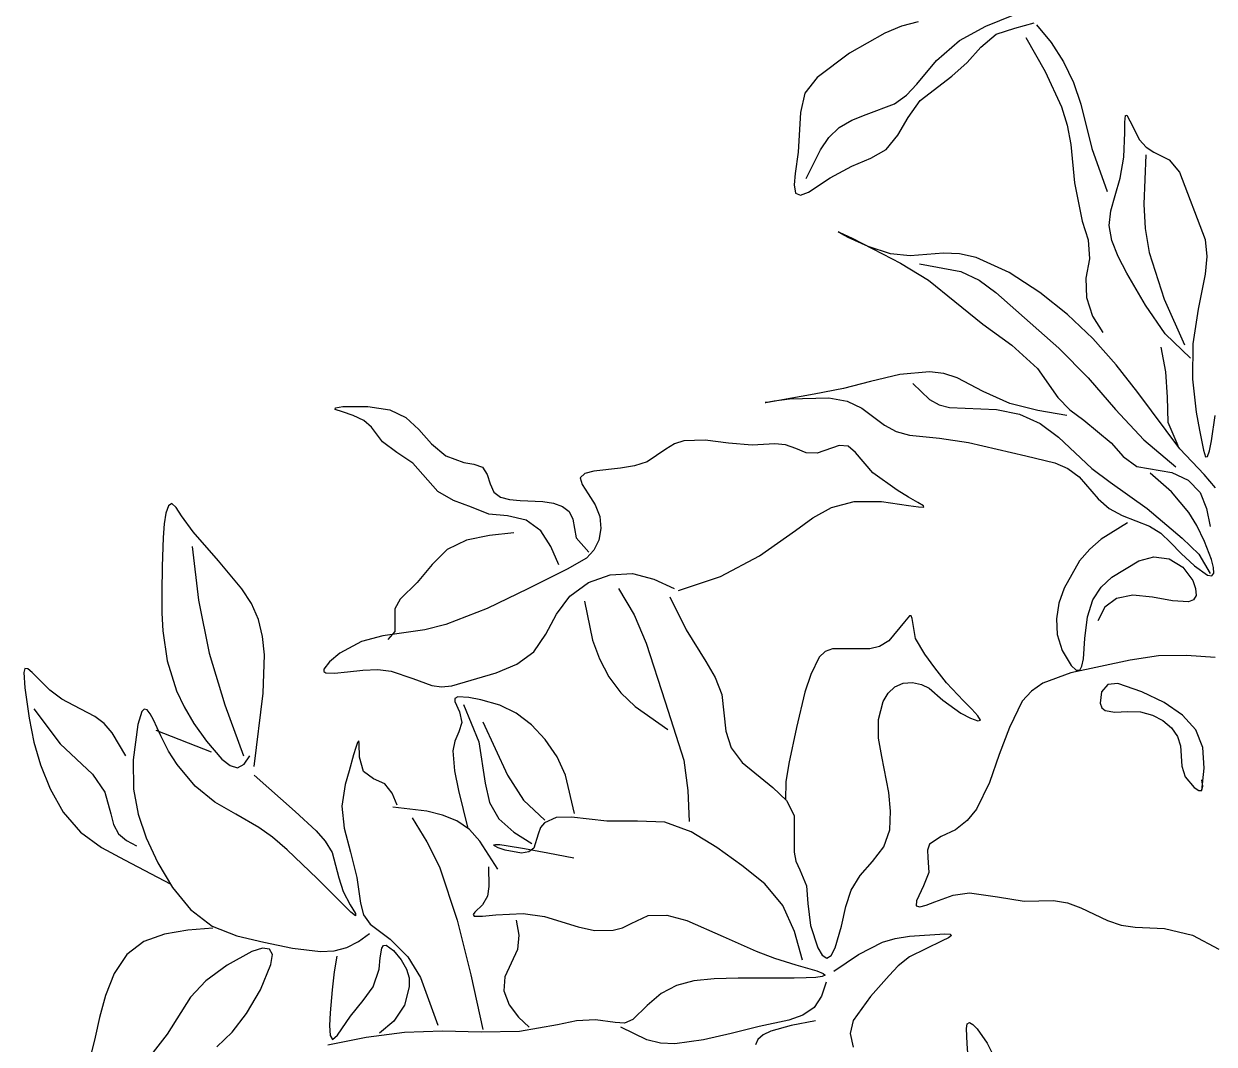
# Model space of a CAD drawing. Header units: millimetres. Extents: x 12377 to 30673, y 89761 to 101952.
# Drawn here: x 26800 to 27005.2, y 96578.6 to 96754.5 of the extents above; entities that cross this region are included whole.
import ezdxf

# ---------------------------------------------------------------- set-up
doc = ezdxf.new("R2010")
doc.units = ezdxf.units.MM

# ---------------------------------------------------------------- blocks, each defined once
blk = doc.blocks.new('A$C2176212A')
at = {"extrusion": (0, 0, -1)}
for p, q in [((154.15, 535.46), (151.28, 534.68)), ((165.79, 534.72), (170.64, 536.63)), ((148.36, 533.48), (142.27, 530.06)), ((151.28, 534.68), (148.36, 533.48)), ((161.24, 532.24), (165.79, 534.72)), ((167.55, 533.32), (170.76, 534.35)), ((170.76, 534.35), (174.12, 535.27)), ((174.55, 534.94), (177.04, 531.89)), ((157.31, 528.79), (161.24, 532.24)), ((164.95, 531.11), (167.55, 533.32)), ((172.71, 532.73), (176.01, 526.91)), ((177.04, 531.89), (179.18, 528.58)), ((142.27, 530.06), (136.75, 525.88)), ((162.55, 528.44), (164.95, 531.11)), ((153.91, 524.72), (157.31, 528.79)), ((159.93, 526.06), (162.55, 528.44)), ((179.18, 528.58), (180.89, 525.01)), ((136.75, 525.88), (134.62, 523.14)), ((154.45, 521.86), (159.93, 526.06)), ((176.01, 526.91), (178.83, 520.8)), ((134.62, 523.14), (133.83, 519.8)), ((152.13, 522.83), (153.91, 524.72)), ((180.89, 525.01), (182.19, 521.27)), ((145.15, 519.45), (150.06, 521.34)), ((150.06, 521.34), (152.13, 522.83)), ((152.4, 518.98), (154.45, 521.86)), ((182.19, 521.27), (184.07, 513.61)), ((133.83, 519.8), (133.46, 512.99)), ((142.7, 518.52), (145.15, 519.45)), ((178.83, 520.8), (179.82, 517.61)), ((189.76, 518.16), (189.86, 519.28)), ((189.86, 519.28), (190.11, 519.37)), ((190.11, 519.37), (190.59, 518.4)), ((138.75, 515.49), (140.53, 517.25)), ((140.53, 517.25), (142.7, 518.52)), ((150.65, 515.89), (152.4, 518.98)), ((179.82, 517.61), (180.44, 514.33)), ((189.75, 516.37), (189.76, 518.16)), ((190.59, 518.4), (192.25, 515.13)), ((137.28, 513.36), (138.75, 515.49)), ((148.62, 513.44), (150.65, 515.89)), ((189.59, 512.13), (189.75, 516.37)), ((192.25, 515.13), (193.43, 513.85)), ((133.46, 512.99), (132.92, 509.33)), ((134.84, 508.45), (137.28, 513.36)), ((145.97, 511.93), (148.62, 513.44)), ((180.44, 514.33), (181.09, 507.67)), ((184.07, 513.61), (186.7, 506.2)), ((193.43, 513.85), (194.77, 512.99)), ((194.77, 512.99), (197.36, 511.65)), ((142.72, 510.58), (145.97, 511.93)), ((188.96, 508.5), (189.59, 512.13)), ((197.36, 511.65), (199.16, 509.53)), ((132.92, 509.33), (132.75, 507.35)), ((138.97, 508.53), (142.72, 510.58)), ((199.16, 509.53), (203.6, 497.95)), ((132.75, 507.35), (132.97, 505.92)), ((135.25, 506.11), (138.97, 508.53)), ((181.09, 507.67), (182.39, 501.09)), ((188.1, 505.5), (188.96, 508.5)), ((132.97, 505.92), (133.84, 505.56)), ((133.84, 505.56), (135.25, 506.11)), ((187.35, 502.88), (188.1, 505.5)), ((187.05, 500.36), (187.35, 502.88)), ((182.39, 501.09), (183.44, 497.85)), ((140.36, 499.25), (140.52, 499.22)), ((140.93, 498.9), (140.36, 499.25)), ((140.52, 499.22), (141.37, 498.81)), ((142.08, 498.29), (140.93, 498.9)), ((141.37, 498.81), (142.73, 498.14)), ((187.5, 497.74), (187.05, 500.36)), ((145.5, 496.72), (142.08, 498.29)), ((142.73, 498.14), (144.41, 497.29)), ((144.41, 497.29), (148, 495.44)), ((149.35, 495.47), (145.5, 496.72)), ((183.44, 497.85), (183.68, 494.6)), ((188.6, 494.97), (187.5, 497.74)), ((203.6, 497.95), (203.88, 495.02)), ((148, 495.44), (151.06, 493.84)), ((152.73, 495.11), (149.35, 495.47)), ((158.48, 495.58), (152.73, 495.11)), ((161.26, 495.47), (158.48, 495.58)), ((164.11, 494.81), (161.26, 495.47)), ((169.81, 492.24), (164.11, 494.81)), ((183.68, 494.6), (183.05, 491.29)), ((190.1, 492.15), (188.6, 494.97)), ((203.88, 495.02), (203.59, 491.97)), ((151.06, 493.84), (155.9, 490.91)), ((154.33, 493.76), (161.48, 492.39)), ((161.48, 492.39), (164.66, 490.92)), ((155.9, 490.91), (160.45, 487.25)), ((164.66, 490.92), (167.5, 488.77)), ((175.12, 488.81), (169.81, 492.24)), ((183.05, 491.29), (183.12, 487.91)), ((193.31, 486.62), (190.1, 492.15)), ((203.59, 491.97), (202.36, 485.9)), ((167.5, 488.77), (178.36, 479.17)), ((179.88, 485.01), (175.12, 488.81)), ((160.45, 487.25), (165.29, 483.32)), ((183.12, 487.91), (184.18, 484.71)), ((196.69, 481.69), (193.31, 486.62)), ((184.21, 480.86), (179.88, 485.01)), ((184.18, 484.71), (185.97, 481.88)), ((202.36, 485.9), (201.46, 479.93)), ((165.29, 483.32), (170.29, 479.73)), ((188.23, 476.35), (184.21, 480.86)), ((201.07, 477.46), (196.69, 481.69)), ((170.29, 479.73), (174.69, 475.67)), ((178.36, 479.17), (183.42, 474.11)), ((195.95, 479.39), (196.78, 475.11)), ((201.46, 479.93), (201.43, 473.86)), ((191.96, 471.55), (188.23, 476.35)), ((150.98, 474.66), (145.93, 473.45)), ((156.08, 475.12), (150.98, 474.66)), ((158.54, 474.84), (156.08, 475.12)), ((160.87, 474.09), (158.54, 474.84)), ((165.32, 471.72), (160.87, 474.09)), ((174.69, 475.67), (178.19, 470.72)), ((183.42, 474.11), (188.14, 468.65)), ((196.78, 475.11), (197.04, 470.76)), ((141.25, 472.27), (136.18, 471.26)), ((145.93, 473.45), (141.25, 472.27)), ((201.43, 473.86), (202.06, 468.19)), ((127.77, 469.81), (127.87, 469.85)), ((128.15, 469.85), (127.77, 469.81)), ((127.87, 469.85), (128.4, 469.97)), ((130.12, 470.17), (128.15, 469.85)), ((128.4, 469.97), (129.3, 470.12)), ((129.3, 470.12), (131.94, 470.48)), ((136.18, 471.26), (130.12, 470.17)), ((131.94, 470.48), (138.75, 470.63)), ((138.75, 470.63), (141.9, 470.04)), ((141.9, 470.04), (144.4, 468.87)), ((169.9, 469.68), (165.32, 471.72)), ((178.19, 470.72), (180.28, 468.59)), ((199.25, 461.85), (191.96, 471.55)), ((197.04, 470.76), (197.14, 466.43)), ((144.4, 468.87), (148.33, 465.95)), ((174.75, 468.43), (169.9, 469.68)), ((179.75, 467.6), (174.75, 468.43)), ((180.28, 468.59), (182.68, 466.77)), ((188.14, 468.65), (193.03, 463.37)), ((202.06, 468.19), (202.6, 465.08)), ((148.33, 465.95), (150.34, 464.83)), ((182.68, 466.77), (187.41, 462.85)), ((197.14, 466.43), (198.9, 462.44)), ((204.67, 463.24), (205.29, 467.59)), ((150.34, 464.83), (152.66, 464.2)), ((152.66, 464.2), (157.78, 463.71)), ((157.78, 463.71), (162.79, 462.92)), ((202.6, 465.08), (203.3, 461.6)), ((162.79, 462.92), (172.68, 460.64)), ((187.41, 462.85), (189.46, 460.5)), ((193.03, 463.37), (198.53, 458.75)), ((203.42, 457.43), (199.25, 461.85)), ((203.3, 461.6), (203.67, 460.47)), ((204.36, 461.52), (204.67, 463.24)), ((172.68, 460.64), (177.68, 459.43)), ((189.46, 460.5), (191.81, 458.82)), ((203.67, 460.47), (204.02, 460.5)), ((204.02, 460.5), (204.36, 461.52)), ((177.68, 459.43), (179.92, 458.44)), ((179.92, 458.44), (181.88, 457.02)), ((191.81, 458.82), (197.83, 457.74)), ((197.8, 454.41), (194.11, 457.65)), ((197.83, 457.74), (200.67, 456.47)), ((181.88, 457.02), (185.17, 453.22)), ((200.67, 456.47), (202.73, 454.33)), ((205.36, 455.11), (203.42, 457.43)), ((200.79, 450.88), (197.8, 454.41)), ((202.73, 454.33), (203.83, 451.54)), ((185.17, 453.22), (187.04, 451.54)), ((187.04, 451.54), (189.28, 450.36)), ((203.83, 451.54), (204.43, 448.44)), ((189.28, 450.36), (194, 448.52)), ((202.14, 448.65), (200.79, 450.88)), ((194, 448.52), (195.95, 447.31)), ((195.95, 447.31), (197.64, 445.72)), ((203.47, 445.87), (202.14, 448.65)), ((197.64, 445.72), (199.46, 443.81)), ((204.67, 442.75), (203.47, 445.87)), ((199.46, 443.81), (201.75, 441.67)), ((201.75, 441.67), (204, 440.09)), ((205.01, 441.4), (204.67, 442.75)), ((205.07, 440.41), (205.01, 441.4)), ((204, 440.09), (204.75, 439.94)), ((204.75, 439.94), (205.07, 440.41)), ((102.51, 437.79), (105.19, 433.21)), ((105.19, 433.21), (107.28, 428.37)), ((107.28, 428.37), (110.52, 418.25)), ((20.32, 416.54), (19.63, 414.34)), ((20.75, 416.99), (20.32, 416.54)), ((21.23, 416.85), (20.75, 416.99)), ((21.76, 416.18), (21.23, 416.85)), ((75.77, 417.75), (78.4, 411.32)), ((110.52, 418.25), (113.74, 408.16)), ((22.34, 415.11), (21.76, 416.18)), ((23.59, 412.37), (22.34, 415.11)), ((19.63, 414.34), (18.87, 408.23)), ((24.96, 409.7), (23.59, 412.37)), ((78.4, 411.32), (79.49, 404.23)), ((26.4, 407.4), (24.96, 409.7)), ((18.87, 408.23), (18.92, 403.15)), ((29.53, 403.7), (26.4, 407.4)), ((113.74, 408.16), (114.45, 402.95)), ((39.68, 405.59), (46.77, 399.35)), ((79.49, 404.23), (80.23, 400.87)), ((18.92, 403.15), (19.69, 398.87)), ((32.92, 400.96), (29.53, 403.7)), ((114.45, 402.95), (114.66, 397.63)), ((36.53, 398.84), (32.92, 400.96)), ((80.23, 400.87), (81.86, 398.05)), ((19.69, 398.87), (21.09, 394.76)), ((40.52, 396.59), (36.53, 398.84)), ((46.77, 399.35), (50.4, 396.01)), ((66.93, 398.22), (69.47, 394.09)), ((81.86, 398.05), (84.46, 395.78)), ((42.85, 394.9), (40.52, 396.59)), ((50.4, 396.01), (51.94, 394.2)), ((21.09, 394.76), (23.08, 390.45)), ((45.39, 392.74), (42.85, 394.9)), ((51.94, 394.2), (53.13, 392.26)), ((69.47, 394.09), (71.62, 389.78)), ((84.46, 395.78), (87.56, 393.8)), ((50.58, 387.79), (45.39, 392.74)), ((53.13, 392.26), (54.27, 387.89)), ((23.08, 390.45), (25.63, 386.22)), ((52.93, 385.43), (50.58, 387.79)), ((54.27, 387.89), (55.01, 385.51)), ((71.62, 389.78), (74.66, 380.57)), ((80.08, 389.78), (80.14, 386.41)), ((25.63, 386.22), (28.75, 382.46)), ((80.14, 386.41), (79.88, 384.76)), ((54.91, 383.43), (52.93, 385.43)), ((55.01, 385.51), (56.24, 383.23)), ((79.88, 384.76), (79.05, 383.24)), ((28.75, 382.46), (32.44, 379.58)), ((56.37, 382), (54.91, 383.43)), ((56.24, 383.23), (57.15, 381.72)), ((57.17, 381.36), (56.37, 382)), ((57.15, 381.72), (57.17, 381.36)), ((77.74, 381.96), (77.44, 381.55)), ((79.05, 383.24), (77.74, 381.96)), ((81.37, 381.51), (86.06, 381.73)), ((86.06, 381.73), (89.75, 381.24)), ((32.44, 379.58), (36.69, 377.87)), ((74.66, 380.57), (77.06, 371.19)), ((77.44, 381.55), (77.61, 381.31)), ((77.61, 381.31), (79.06, 381.27)), ((79.06, 381.27), (81.37, 381.51)), ((84.86, 380.57), (85.31, 378.01)), ((89.75, 381.24), (95.52, 379.44)), ((103.17, 379.26), (104.67, 380.02)), ((104.67, 380.02), (107.58, 381.39)), ((107.58, 381.39), (110.84, 381.43)), ((110.84, 381.43), (114.24, 380.51)), ((114.24, 380.51), (120.5, 377.78)), ((36.69, 377.87), (41.38, 376.8)), ((57.68, 376.9), (59.57, 378.32)), ((85.31, 378.01), (85.08, 375.54)), ((95.52, 379.44), (98.34, 378.81)), ((98.34, 378.81), (101.54, 378.85)), ((101.54, 378.85), (103.17, 379.26)), ((120.5, 377.78), (126.2, 375.23)), ((150.15, 377.46), (152.64, 377.86)), ((152.64, 377.86), (158.7, 378.26)), ((159.34, 377.56), (158.29, 377.05)), ((158.7, 378.26), (159.62, 378.16)), ((159.85, 377.93), (159.34, 377.56)), ((159.62, 378.16), (159.85, 377.93)), ((41.38, 376.8), (46.29, 375.74)), ((46.29, 375.74), (51.15, 375.18)), ((53.46, 375.32), (55.65, 375.87)), ((55.65, 375.87), (57.68, 376.9)), ((85.08, 375.54), (82.92, 370.84)), ((143.82, 374.68), (147.99, 376.83)), ((147.99, 376.83), (150.15, 377.46)), ((158.29, 377.05), (152.64, 374.3)), ((51.15, 375.18), (53.46, 375.32)), ((126.2, 375.23), (129.38, 374.04)), ((129.38, 374.04), (133.07, 372.89)), ((139.59, 371.78), (143.82, 374.68)), ((152.64, 374.3), (150.69, 372.72)), ((133.07, 372.89), (136.67, 371.85)), ((136.67, 371.85), (137.78, 371.42)), ((137.78, 371.42), (138.09, 371.1)), ((150.69, 372.72), (149.14, 371.05)), ((77.06, 371.19), (79.09, 361.74)), ((82.92, 370.84), (82.73, 368.43)), ((112.49, 369.32), (109.85, 367.97)), ((115.48, 370.12), (112.49, 369.32)), ((118.96, 370.5), (115.48, 370.12)), ((123.1, 370.62), (118.96, 370.5)), ((132.74, 370.6), (123.1, 370.62)), ((134.81, 370.64), (132.74, 370.6)), ((136.47, 370.72), (134.81, 370.64)), ((137.61, 370.87), (136.47, 370.72)), ((138.28, 369.88), (137.49, 367.47)), ((138.09, 371.1), (137.61, 370.87)), ((149.14, 371.05), (145.94, 367.43)), ((82.73, 368.43), (83.67, 366.02)), ((109.85, 367.97), (107.41, 365.91)), ((137.49, 367.47), (136.22, 365.52)), ((145.94, 367.43), (142.95, 363.32)), ((83.67, 366.02), (85.26, 363.9)), ((107.41, 365.91), (104.94, 363.48)), ((136.22, 365.52), (134.27, 364.21)), ((85.26, 363.9), (87.07, 362.14)), ((95.22, 363.22), (91.96, 362.58)), ((98.53, 363.44), (95.22, 363.22)), ((101.91, 362.93), (98.53, 363.44)), ((104.94, 363.48), (103.52, 362.86)), ((131.86, 363.36), (126.7, 362.24)), ((134.27, 364.21), (131.86, 363.36)), ((142.95, 363.32), (142.42, 361.06)), ((65.58, 361.23), (59.02, 360.38)), ((72.17, 361.47), (65.58, 361.23)), ((78.82, 361.26), (72.17, 361.47)), ((85.43, 361.39), (78.82, 361.26)), ((91.96, 362.58), (85.43, 361.39)), ((103.52, 362.86), (101.91, 362.93)), ((107.39, 359.98), (102.91, 362.14)), ((121.92, 361.08), (117.15, 359.94)), ((126.7, 362.24), (121.92, 361.08)), ((162.46, 361.92), (162.59, 362.7)), ((162.6, 359.29), (162.46, 361.92)), ((162.59, 362.7), (162.95, 362.95)), ((162.95, 362.95), (163.54, 362.63)), ((163.54, 362.63), (164.31, 361.86)), ((164.31, 361.86), (166.01, 359.39)), ((59.02, 360.38), (52.37, 359.06)), ((109.73, 359.39), (107.39, 359.98)), ((112.18, 359.27), (109.73, 359.39)), ((117.15, 359.94), (112.18, 359.27)), ((142.42, 361.06), (142.9, 358.71)), ((162.81, 356.1), (162.6, 359.29)), ((166.01, 359.39), (167.44, 356.5))]:
    blk.add_line(p, q, dxfattribs=at)
for p, q in [((193.38, 512.55), (193.03, 504.01)), ((193.03, 504.01), (193.27, 499.82)), ((193.27, 499.82), (193.96, 495.69)), ((193.96, 495.69), (196.55, 487.65)), ((196.55, 487.65), (200.01, 479.76)), ((153.22, 473.12), (156.08, 470.34)), ((156.08, 470.34), (157.72, 469.43)), ((53.67, 468.63), (53.71, 468.93)), ((54.91, 468.21), (53.67, 468.63)), ((53.71, 468.93), (54.99, 469.12)), ((56.78, 467.6), (54.91, 468.21)), ((54.99, 469.12), (59.28, 469.14)), ((59.28, 469.14), (63.08, 468.55)), ((63.08, 468.55), (65.85, 467.24)), ((157.72, 469.43), (159.53, 468.96)), ((159.53, 468.96), (167.65, 468.63)), ((167.65, 468.63), (171.58, 467.79)), ((171.58, 467.79), (175.18, 466.19)), ((58.59, 466.72), (56.78, 467.6)), ((59.89, 465.58), (58.59, 466.72)), ((65.85, 467.24), (68.07, 465.17)), ((175.18, 466.19), (178.32, 463.88)), ((61.79, 463.06), (59.89, 465.58)), ((68.07, 465.17), (70.23, 462.71)), ((178.32, 463.88), (181.16, 461.15)), ((64.29, 461.19), (61.79, 463.06)), ((70.23, 462.71), (72.74, 460.66)), ((110.65, 461.77), (107.42, 459.58)), ((112.13, 462.69), (110.65, 461.77)), ((113.77, 463.21), (112.13, 462.69)), ((117.44, 463.33), (113.77, 463.21)), ((121.43, 462.84), (117.44, 463.33)), ((125.5, 462.47), (121.43, 462.84)), ((129.41, 462.69), (125.5, 462.47)), ((131.27, 462.56), (129.41, 462.69)), ((133.06, 461.91), (131.27, 462.56)), ((134.84, 461.18), (133.06, 461.91)), ((140.51, 462.4), (136.72, 461.08)), ((142.06, 462.31), (140.51, 462.4)), ((143.33, 461.19), (142.06, 462.31)), ((67.03, 459.38), (64.29, 461.19)), ((72.74, 460.66), (75.83, 459.49)), ((107.42, 459.58), (105.25, 458.9)), ((136.72, 461.08), (134.84, 461.18)), ((146.32, 457.72), (143.33, 461.19)), ((181.16, 461.15), (184.03, 458.44)), ((71.32, 454.49), (67.03, 459.38)), ((75.83, 459.49), (77.56, 459.2)), ((77.56, 459.2), (79.02, 458.66)), ((79.02, 458.66), (79.87, 457.44)), ((96.66, 457.58), (95.9, 456.85)), ((98.24, 458), (96.66, 457.58)), ((102.81, 458.5), (98.24, 458)), ((105.25, 458.9), (102.81, 458.5)), ((150.49, 454.7), (146.32, 457.72)), ((184.03, 458.44), (187.2, 456.11)), ((79.87, 457.44), (80.36, 455.8)), ((80.36, 455.8), (81.02, 454.38)), ((95.9, 456.85), (96.2, 455.67)), ((96.2, 455.67), (97.24, 454.08)), ((187.2, 456.11), (193.57, 451.55)), ((74.05, 452.94), (71.32, 454.49)), ((81.02, 454.38), (82.16, 453.52)), ((82.16, 453.52), (83.71, 453.11)), ((97.24, 454.08), (98.44, 452.2)), ((152.48, 453.52), (150.49, 454.7)), ((154.08, 452.62), (152.48, 453.52)), ((24.91, 452.04), (24.49, 450.78)), ((25.48, 452.43), (24.91, 452.04)), ((26.25, 451.75), (25.48, 452.43)), ((27.17, 450.32), (26.25, 451.75)), ((77.13, 451.77), (74.05, 452.94)), ((80.12, 450.58), (77.13, 451.77)), ((83.71, 453.11), (85.52, 452.96)), ((85.52, 452.96), (89.44, 452.76)), ((89.44, 452.76), (91.28, 452.47)), ((91.28, 452.47), (92.84, 451.92)), ((92.84, 451.92), (93.99, 451.02)), ((98.44, 452.2), (99.24, 450.16)), ((135.96, 449.94), (139.22, 451.71)), ((139.22, 451.71), (143.08, 452.75)), ((143.08, 452.75), (147.81, 452.76)), ((147.81, 452.76), (152.49, 452.1)), ((152.49, 452.1), (154.19, 451.83)), ((155.04, 452.02), (154.08, 452.62)), ((154.19, 451.83), (155.11, 451.76)), ((155.11, 451.76), (155.04, 452.02)), ((193.57, 451.55), (199.62, 446.44)), ((24.49, 450.78), (24.2, 448.89)), ((29.19, 447.55), (27.17, 450.32)), ((83.36, 450.32), (80.12, 450.58)), ((86.55, 449.52), (83.36, 450.32)), ((89.08, 447.68), (86.55, 449.52)), ((93.99, 451.02), (94.59, 449.7)), ((94.59, 449.7), (95.2, 446.48)), ((99.24, 450.16), (99.44, 448.09)), ((132.97, 447.76), (135.96, 449.94)), ((24.2, 448.89), (24.02, 446.58)), ((33.55, 442.55), (29.19, 447.55)), ((84.46, 447.37), (80.24, 446.92)), ((90.83, 444.98), (89.08, 447.68)), ((99.44, 448.09), (99.09, 446.11)), ((126.8, 443.37), (132.97, 447.76)), ((190.23, 449.11), (185.69, 446.29)), ((24.02, 446.58), (23.84, 441.54)), ((76.31, 446.09), (72.96, 444.51)), ((80.24, 446.92), (76.31, 446.09)), ((95.2, 446.48), (97.35, 444.05)), ((99.09, 446.11), (98.24, 444.36)), ((185.69, 446.29), (183.69, 444.54)), ((199.62, 446.44), (202.47, 443.71)), ((28.99, 445.02), (30.09, 435.74)), ((72.96, 444.51), (70.38, 441.88)), ((92.19, 441.84), (90.83, 444.98)), ((98.24, 444.36), (96.95, 442.97)), ((120.04, 439.83), (126.8, 443.37)), ((183.69, 444.54), (181.94, 442.51)), ((192.14, 442.55), (194.73, 443.2)), ((194.73, 443.2), (197.37, 442.86)), ((202.47, 443.71), (204.43, 440.33)), ((23.84, 441.54), (23.78, 437.13)), ((37.59, 437.73), (33.55, 442.55)), ((70.38, 441.88), (67.79, 438.81)), ((93.63, 441.09), (86.84, 437.69)), ((96.95, 442.97), (93.63, 441.09)), ((181.94, 442.51), (179.27, 437.8)), ((187.51, 439.74), (192.14, 442.55)), ((197.37, 442.86), (199.75, 441.47)), ((199.75, 441.47), (201.48, 439.13)), ((97.33, 438.8), (101.07, 440.15)), ((101.07, 440.15), (104.91, 440.35)), ((104.91, 440.35), (108.57, 439.39)), ((108.57, 439.39), (112.08, 437.79)), ((112.82, 437.42), (120.04, 439.83)), ((185.66, 437.99), (187.51, 439.74)), ((201.48, 439.13), (201.95, 437.75)), ((23.78, 437.13), (23.8, 433.51)), ((39.22, 435.19), (37.59, 437.73)), ((67.79, 438.81), (64.84, 435.91)), ((86.84, 437.69), (79.87, 434.34)), ((94.12, 436.47), (97.33, 438.8)), ((179.27, 437.8), (178.39, 435.22)), ((184.22, 435.79), (185.66, 437.99)), ((201.95, 437.75), (202.01, 436.57)), ((30.09, 435.74), (31.93, 426.63)), ((40.42, 432.45), (39.22, 435.19)), ((64.84, 435.91), (63.96, 434.27)), ((91.78, 433.34), (94.12, 436.47)), ((96.61, 435.58), (98.01, 428.86)), ((111.35, 436.32), (114.12, 430.64)), ((178.39, 435.22), (177.96, 432.55)), ((183.29, 432.86), (184.22, 435.79)), ((188.32, 436.04), (186.29, 434.53)), ((191.15, 436.6), (188.32, 436.04)), ((194.54, 436.29), (191.15, 436.6)), ((197.96, 435.66), (194.54, 436.29)), ((200.69, 435.49), (197.96, 435.66)), ((201.57, 435.82), (200.69, 435.49)), ((202.01, 436.57), (201.57, 435.82)), ((23.8, 433.51), (23.95, 430.47)), ((63.96, 434.27), (63.91, 432.33)), ((79.87, 434.34), (72.71, 431.58)), ((89.96, 429.91), (91.78, 433.34)), ((152.65, 433.05), (151.76, 432.04)), ((152.93, 433.05), (152.65, 433.05)), ((153.09, 432.62), (152.93, 433.05)), ((186.29, 434.53), (185.07, 432.17)), ((41.15, 429.48), (40.42, 432.45)), ((63.91, 432.33), (63.96, 430.38)), ((72.71, 431.58), (69.1, 430.64)), ((151.76, 432.04), (149.07, 428.75)), ((153.69, 429.14), (153.09, 432.62)), ((177.96, 432.55), (178.09, 429.83)), ((182.87, 429.15), (183.29, 432.86)), ((23.95, 430.47), (24.72, 425.31)), ((41.45, 426.31), (41.15, 429.48)), ((61.85, 429.62), (58.18, 428.65)), ((65.48, 430.1), (61.85, 429.62)), ((63.96, 430.38), (62.73, 428.95)), ((69.1, 430.64), (65.48, 430.1)), ((87.89, 426.86), (89.96, 429.91)), ((98.01, 428.86), (99.19, 425.62)), ((114.12, 430.64), (117.55, 425.19)), ((155.3, 426.44), (153.69, 429.14)), ((178.09, 429.83), (178.92, 427.1)), ((182.6, 425.66), (182.87, 429.15)), ((58.18, 428.65), (54.45, 426.61)), ((84.99, 424.71), (87.89, 426.86)), ((138.11, 426.9), (137.08, 425.91)), ((139.37, 427.37), (138.11, 426.9)), ((142.41, 427.37), (139.37, 427.37)), ((145.79, 427.34), (142.41, 427.37)), ((147.47, 427.78), (145.79, 427.34)), ((149.07, 428.75), (147.47, 427.78)), ((178.92, 427.1), (180.51, 424.5)), ((24.72, 425.31), (26.33, 420.14)), ((31.93, 426.63), (34.66, 417.72)), ((41.23, 419.74), (41.45, 426.31)), ((52.7, 425.15), (51.71, 423.88)), ((54.45, 426.61), (52.7, 425.15)), ((81.4, 423.23), (84.99, 424.71)), ((99.19, 425.62), (100.82, 422.56)), ((117.55, 425.19), (119.14, 422.43)), ((137.08, 425.91), (135.62, 422.94)), ((157.01, 424.1), (155.3, 426.44)), ((190.67, 425.44), (180.42, 423.22)), ((182.36, 424.4), (182.6, 425.66)), ((195.53, 426.16), (190.67, 425.44)), ((200.38, 426.2), (195.53, 426.16)), ((205.34, 425.87), (200.38, 426.2)), ((0.2, 423.97), (0, 423.28)), ((0, 423.28), (0.18, 420.62)), ((0.7, 423.93), (0.2, 423.97)), ((1.46, 423.29), (0.7, 423.93)), ((2.4, 422.3), (1.46, 423.29)), ((51.71, 423.88), (51.7, 423.48)), ((51.7, 423.48), (52.03, 423.25)), ((52.03, 423.25), (53.52, 423.17)), ((53.52, 423.17), (55.78, 423.41)), ((55.78, 423.41), (58.42, 423.69)), ((58.42, 423.69), (61.02, 423.78)), ((61.02, 423.78), (63.3, 423.5)), ((63.3, 423.5), (67.04, 422.25)), ((73.74, 420.98), (81.4, 423.23)), ((135.62, 422.94), (134.6, 419.88)), ((158.99, 421.49), (157.01, 424.1)), ((180.42, 423.22), (175.64, 421.42)), ((180.51, 424.5), (181.35, 423.71)), ((181.35, 423.71), (181.97, 423.7)), ((181.97, 423.7), (182.36, 424.4)), ((0.18, 420.62), (0.55, 417.82)), ((4.49, 420.22), (2.4, 422.3)), ((67.04, 422.25), (70.29, 421.04)), ((70.29, 421.04), (71.96, 420.82)), ((71.96, 420.82), (73.74, 420.98)), ((100.82, 422.56), (102.88, 419.79)), ((119.14, 422.43), (120.28, 419.52)), ((148.95, 419.7), (150.09, 420.82)), ((150.09, 420.82), (151.53, 421.46)), ((151.53, 421.46), (153.17, 421.57)), ((153.17, 421.57), (154.73, 421.24)), ((154.73, 421.24), (156.04, 420.56)), ((156.04, 420.56), (158.38, 418.53)), ((161.93, 418.41), (158.99, 421.49)), ((175.64, 421.42), (173.64, 420.08)), ((186.81, 421.24), (185.73, 419.96)), ((188.52, 421.4), (186.81, 421.24)), ((192.69, 419.98), (188.52, 421.4)), ((6.57, 418.69), (4.49, 420.22)), ((8.59, 417.57), (6.57, 418.69)), ((26.33, 420.14), (27.61, 417.38)), ((39.68, 407.06), (41.23, 419.74)), ((74.77, 419.09), (74.29, 418.83)), ((74.29, 418.83), (74.29, 418.26)), ((76.68, 418.96), (74.77, 419.09)), ((78.74, 418.56), (76.68, 418.96)), ((82.06, 417.66), (78.74, 418.56)), ((102.88, 419.79), (105.33, 417.41)), ((120.28, 419.52), (120.96, 413.19)), ((134.6, 419.88), (133.18, 413.8)), ((148.12, 418.28), (148.95, 419.7)), ((158.38, 418.53), (161.5, 416.29)), ((173.64, 420.08), (172.03, 418.32)), ((185.73, 419.96), (185.52, 418)), ((196.55, 418.09), (192.69, 419.98)), ((0.55, 417.82), (0.91, 415.4)), ((1.74, 417.01), (6.27, 411)), ((12.26, 415.68), (8.59, 417.57)), ((27.61, 417.38), (29.29, 414.48)), ((34.66, 417.72), (37.83, 408.91)), ((74.29, 418.26), (75.06, 416.53)), ((75.06, 416.53), (75.47, 414.68)), ((84.83, 416.29), (82.06, 417.66)), ((105.33, 417.41), (110.98, 413.47)), ((147.29, 415.16), (148.12, 418.28)), ((163.36, 416.97), (161.93, 418.41)), ((164.42, 415.8), (163.36, 416.97)), ((172.03, 418.32), (169.85, 413.82)), ((185.52, 418), (185.8, 417.21)), ((185.8, 417.21), (186.34, 416.73)), ((186.34, 416.73), (188.03, 416.46)), ((188.03, 416.46), (190.2, 416.58)), ((190.2, 416.58), (192.43, 416.49)), ((192.43, 416.49), (194.49, 415.94)), ((199.71, 415.93), (196.55, 418.09)), ((0.91, 415.4), (1.71, 411.28)), ((13.84, 414.48), (12.26, 415.68)), ((15.21, 412.89), (13.84, 414.48)), ((29.29, 414.48), (31.46, 411.44)), ((75.47, 414.68), (74.99, 413.04)), ((79.09, 414.8), (83.35, 405.59)), ((87.47, 414.28), (84.83, 416.29)), ((147.32, 411.98), (147.29, 415.16)), ((161.5, 416.29), (163.16, 415.42)), ((163.16, 415.42), (164.41, 414.96)), ((164.41, 414.96), (164.85, 415.08)), ((164.85, 415.08), (164.42, 415.8)), ((194.49, 415.94), (196.3, 415)), ((196.3, 415), (197.76, 413.75)), ((201.99, 413.39), (199.71, 415.93)), ((17.57, 408.91), (15.21, 412.89)), ((22.73, 413.33), (32.31, 409.64)), ((74.99, 413.04), (74.29, 411.46)), ((89.87, 411.71), (87.47, 414.28)), ((120.96, 413.19), (121.88, 410.29)), ((133.18, 413.8), (131.83, 407.58)), ((169.85, 413.82), (168.09, 409.17)), ((197.76, 413.75), (198.81, 412.26)), ((203.21, 410.34), (201.99, 413.39)), ((1.71, 411.28), (2.85, 407.36)), ((6.27, 411), (11.86, 405.75)), ((31.46, 411.44), (34.14, 408.37)), ((57.22, 410.34), (56.84, 409.08)), ((57.53, 411.21), (57.22, 410.34)), ((57.73, 411.48), (57.53, 411.21)), ((57.79, 411.02), (57.73, 411.48)), ((57.86, 408.69), (57.79, 411.02)), ((74.29, 411.46), (73.96, 409.81)), ((91.89, 408.77), (89.87, 411.71)), ((147.84, 408.81), (147.32, 411.98)), ((198.81, 412.26), (199.36, 410.64)), ((199.36, 410.64), (199.54, 407.15)), ((203.39, 406.79), (203.21, 410.34)), ((34.14, 408.37), (35.54, 407.27)), ((37.98, 407.5), (38.94, 408.91)), ((56.84, 409.08), (56.04, 406.32)), ((58.53, 406.22), (57.86, 408.69)), ((73.96, 409.81), (74.23, 406.36)), ((93.37, 405.59), (91.89, 408.77)), ((121.88, 410.29), (123.81, 407.8)), ((149.05, 402.59), (147.84, 408.81)), ((168.09, 409.17), (166.4, 404.34)), ((2.85, 407.36), (4.52, 403.21)), ((35.54, 407.27), (36.85, 406.88)), ((36.85, 406.88), (37.98, 407.5)), ((56.04, 406.32), (55.39, 404)), ((60.26, 404.98), (58.53, 406.22)), ((74.23, 406.36), (74.91, 402.95)), ((123.81, 407.8), (129.09, 403.48)), ((131.83, 407.58), (131.35, 404.46)), ((199.54, 407.15), (200.15, 405.29)), ((203.04, 402.97), (203.39, 406.79)), ((11.86, 405.75), (13.95, 402.68)), ((62.19, 404.08), (60.26, 404.98)), ((83.35, 405.59), (86.09, 401.3)), ((94.93, 398.96), (93.37, 405.59)), ((131.35, 404.46), (131.24, 401.31)), ((166.4, 404.34), (164.16, 399.74)), ((200.15, 405.29), (201.69, 403.47)), ((203.16, 403.69), (203.04, 404.81)), ((4.52, 403.21), (6.8, 399.19)), ((13.95, 402.68), (14.98, 398.92)), ((55.39, 404), (54.78, 400.24)), ((63.49, 402.5), (62.19, 404.08)), ((64.36, 400.43), (63.49, 402.5)), ((74.91, 402.95), (76.51, 396.38)), ((129.09, 403.48), (131.41, 401.25)), ((149.37, 399.4), (149.05, 402.59)), ((201.69, 403.47), (202.5, 402.94)), ((202.5, 402.94), (203.04, 402.97)), ((203.04, 402.97), (203.16, 403.69)), ((54.78, 400.24), (55.23, 396.43)), ((69.46, 399.36), (63.62, 400.06)), ((86.09, 401.3), (89.77, 397.85)), ((131.41, 401.25), (132.73, 398.65)), ((6.8, 399.19), (9.76, 395.75)), ((14.98, 398.92), (15.47, 397.06)), ((72.18, 398.71), (69.46, 399.36)), ((74.65, 397.7), (72.18, 398.71)), ((91.75, 398.27), (89.74, 397.4)), ((94.41, 398.36), (91.75, 398.27)), ((100.45, 397.67), (94.41, 398.36)), ((132.73, 398.65), (132.74, 392.3)), ((149.22, 396.19), (149.37, 399.4)), ((164.16, 399.74), (162.59, 397.78)), ((15.47, 397.06), (16.29, 395.48)), ((55.23, 396.43), (56.32, 392.31)), ((76.8, 396.2), (74.65, 397.7)), ((78.61, 394.21), (76.8, 396.2)), ((89.07, 396.56), (88.66, 395.41)), ((89.74, 397.4), (89.07, 396.56)), ((105.78, 397.68), (100.45, 397.67)), ((110.45, 397.47), (105.78, 397.68)), ((114.98, 395.8), (110.45, 397.47)), ((148.19, 393.24), (149.22, 396.19)), ((160.58, 396.19), (158.1, 395.02)), ((162.59, 397.78), (160.58, 396.19)), ((9.76, 395.75), (13.37, 393.12)), ((16.29, 395.48), (17.68, 394.32)), ((17.68, 394.32), (19.42, 393.43)), ((81.67, 389.38), (78.61, 394.21)), ((88.66, 395.41), (87.9, 392.99)), ((119.41, 393.11), (114.98, 395.8)), ((158.1, 395.02), (156.09, 393.69)), ((13.37, 393.12), (17.35, 390.97)), ((56.32, 392.31), (57.41, 387.96)), ((80.93, 393.6), (81.26, 393.66)), ((81.09, 393.41), (80.93, 393.6)), ((81.77, 393.09), (81.09, 393.41)), ((81.26, 393.66), (82.01, 393.61)), ((82.94, 392.68), (81.77, 393.09)), ((82.01, 393.61), (83.14, 393.47)), ((85.77, 392.17), (82.94, 392.68)), ((83.14, 393.47), (86.3, 392.95)), ((87.01, 392.35), (85.77, 392.17)), ((86.3, 392.95), (90.32, 392.21)), ((87.9, 392.99), (87.01, 392.35)), ((90.32, 392.21), (94.77, 391.36)), ((123.72, 390.04), (119.41, 393.11)), ((132.74, 392.3), (133.04, 390.74)), ((146.25, 390.68), (148.19, 393.24)), ((156.09, 393.69), (155.75, 392.65)), ((155.75, 392.65), (155.79, 391.39)), ((17.35, 390.97), (25.31, 386.8)), ((127.69, 386.85), (123.72, 390.04)), ((133.04, 390.74), (133.71, 389.29)), ((144.12, 388.29), (146.25, 390.68)), ((155.79, 391.39), (155.94, 388.79)), ((57.41, 387.96), (58.02, 383.52)), ((133.71, 389.29), (134.9, 386.51)), ((142.58, 385.79), (144.12, 388.29)), ((155.94, 388.79), (155.07, 386.49)), ((130.82, 383.13), (127.69, 386.85)), ((134.9, 386.51), (135.13, 383.48)), ((141.67, 382.94), (142.58, 385.79)), ((155.07, 386.49), (153.86, 383.91)), ((153.86, 383.91), (153.79, 383.06)), ((155.52, 383.16), (156.99, 383.74)), ((156.99, 383.74), (160.17, 384.9)), ((160.17, 384.9), (163, 385.3)), ((163, 385.3), (167.81, 384.62)), ((167.81, 384.62), (172.42, 383.87)), ((172.42, 383.87), (177.43, 383.99)), ((177.43, 383.99), (179.86, 383.59)), ((58.02, 383.52), (58.53, 381.51)), ((132.82, 378.63), (130.82, 383.13)), ((135.13, 383.48), (135.6, 379.7)), ((140.9, 379.56), (141.67, 382.94)), ((153.79, 383.06), (154.4, 382.87)), ((154.4, 382.87), (155.52, 383.16)), ((179.86, 383.59), (182.19, 382.7)), ((182.19, 382.7), (186.75, 380.53)), ((58.53, 381.51), (59.66, 379.88)), ((59.66, 379.88), (63.15, 377.3)), ((135.6, 379.7), (136.84, 375.85)), ((139.82, 375.83), (140.9, 379.56)), ((186.75, 380.53), (189.1, 379.76)), ((189.1, 379.76), (191.55, 379.41)), ((24.25, 378.19), (20.66, 376.9)), ((28.29, 378.85), (24.25, 378.19)), ((32.56, 379.19), (28.29, 378.85)), ((134.19, 373.68), (132.82, 378.63)), ((191.55, 379.41), (196.56, 379.14)), ((196.56, 379.14), (201.39, 378.01)), ((201.39, 378.01), (205.94, 375.61)), ((20.66, 376.9), (17.73, 374.66)), ((41.12, 375.74), (39.31, 375.19)), ((42.36, 375.61), (41.12, 375.74)), ((42.83, 374.65), (42.36, 375.61)), ((61.42, 374.13), (61.69, 375.79)), ((61.69, 375.79), (61.99, 376.22)), ((61.99, 376.22), (62.45, 376.26)), ((62.45, 376.26), (63.71, 375.37)), ((63.15, 377.3), (66.16, 374.3)), ((136.84, 375.85), (137.61, 374.55)), ((139.15, 374.5), (139.82, 375.83)), ((17.73, 374.66), (15.59, 371.4)), ((39.31, 375.19), (35.03, 372.86)), ((42.59, 372.98), (42.83, 374.65)), ((53.92, 374.4), (53.5, 371.7)), ((61.23, 372.16), (61.42, 374.13)), ((63.71, 375.37), (65.02, 373.78)), ((65.02, 373.78), (65.94, 372.17)), ((66.16, 374.3), (68.35, 370.7)), ((137.61, 374.55), (138.4, 374.02)), ((138.4, 374.02), (139.15, 374.5)), ((15.59, 371.4), (14.09, 367.6)), ((35.03, 372.86), (31.39, 370.12)), ((40.77, 368.61), (42.59, 372.98)), ((53.5, 371.7), (53.11, 368.58)), ((60.21, 369.11), (61.23, 372.16)), ((65.94, 372.17), (66.38, 370.67)), ((31.39, 370.12), (28.74, 367.34)), ((66.38, 370.67), (66.43, 369.13)), ((68.35, 370.7), (71.35, 362.48)), ((14.09, 367.6), (13.06, 363.84)), ((28.74, 367.34), (24.68, 360.95)), ((38.38, 364.49), (40.77, 368.61)), ((53.11, 368.58), (52.78, 364.64)), ((58.46, 366.72), (60.21, 369.11)), ((66.43, 369.13), (65.61, 365.95)), ((56.28, 364.06), (58.46, 366.72)), ((65.61, 365.95), (63.77, 363.2)), ((13.06, 363.84), (12.29, 360.45)), ((35.93, 361.3), (38.38, 364.49)), ((52.78, 364.64), (52.69, 362.44)), ((54.03, 360.78), (56.28, 364.06)), ((63.77, 363.2), (61.29, 361.14)), ((136.43, 363.25), (132.25, 362.46)), ((33.27, 358.77), (35.93, 361.3)), ((52.69, 362.44), (52.79, 360.7)), ((128.73, 361.46), (127.41, 360.82)), ((132.25, 362.46), (128.73, 361.46)), ((12.29, 360.45), (11.39, 356.67)), ((24.68, 360.95), (22.3, 357.84)), ((52.79, 360.7), (53.21, 360.03)), ((53.21, 360.03), (54.03, 360.78)), ((126.51, 360.05), (126.09, 359.12)), ((127.41, 360.82), (126.51, 360.05))]:
    blk.add_line(p, q)

msp = doc.modelspace()

# ---------------------------------------------------------------- block references
msp.add_blockref('A$C2176212A', (26800.02, 96219.36))

doc.saveas('drawing.dxf')
